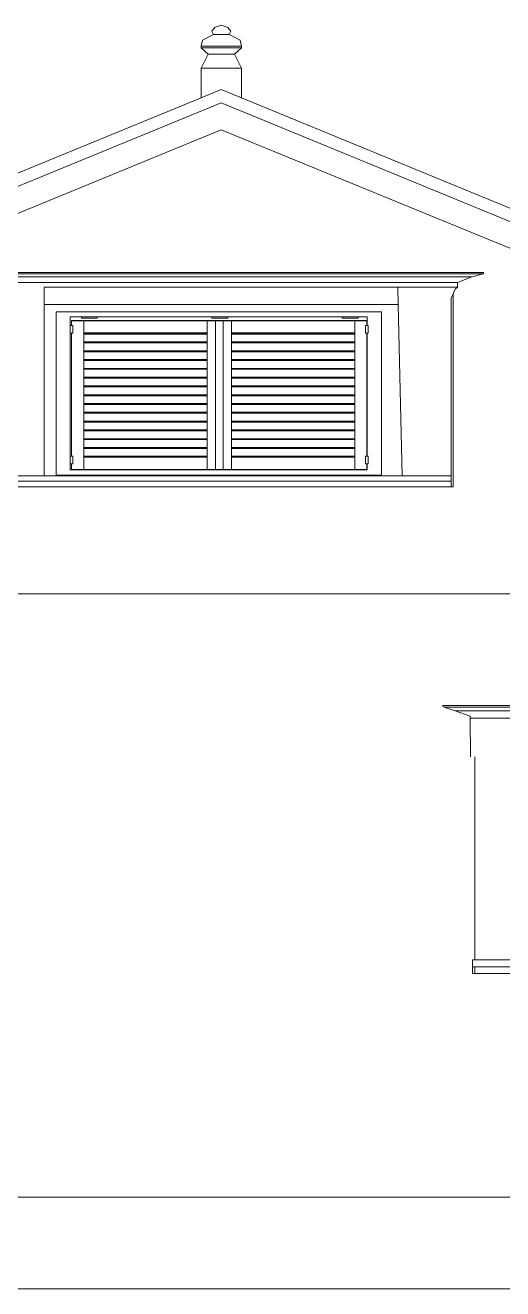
# Model space of a CAD drawing. Header units: inches. Extents: x 16.2 to 49.2, y 7.1 to 20.7.
# Drawn here: x 30.29 to 32.43, y 7.57 to 13.23 of the extents above; entities that cross this region are included whole.
import ezdxf

# ---------------------------------------------------------------- set-up
doc = ezdxf.new("R2010")
doc.units = ezdxf.units.IN
doc.header["$MEASUREMENT"] = 0
doc.layers.add('0inne_gulv', color=252, linetype='Continuous', lineweight=13)

# ---------------------------------------------------------------- blocks, each defined once
blk = doc.blocks.new('DEREK SMALL HOUSE bk')
for p, q in [((-2.2287, 2.7254), (-2.2769, 2.7004)), ((-2.2224, 2.7571), (-2.2355, 2.7416)), ((-2.2355, 2.7416), (-2.2287, 2.7254)), ((-2.2287, 2.7254), (-2.1576, 2.7254)), ((-2.1931, 2.7674), (-2.2224, 2.7571)), ((-2.1931, 2.7674), (-2.1639, 2.7571)), ((-2.1639, 2.7571), (-2.1508, 2.7416)), ((-2.1508, 2.7416), (-2.1576, 2.7254)), ((-2.1576, 2.7254), (-2.1094, 2.7004)), ((-2.2769, 2.7004), (-2.2839, 2.6746)), ((-2.2839, 2.6746), (-2.2839, 2.6662)), ((-2.2839, 2.6746), (-2.1024, 2.6746)), ((-2.2839, 2.6662), (-2.2522, 2.6386)), ((-2.1024, 2.6662), (-2.2839, 2.6662)), ((-2.1024, 2.6662), (-2.1341, 2.6386)), ((-2.1094, 2.7004), (-2.1024, 2.6746)), ((-2.1024, 2.6746), (-2.1024, 2.6662)), ((-2.2522, 2.6386), (-2.2839, 2.5757)), ((-2.1341, 2.6386), (-2.2522, 2.6386)), ((-2.1341, 2.6386), (-2.1024, 2.5757)), ((-2.2839, 2.4426), (-2.2839, 2.5757)), ((-2.1024, 2.5757), (-2.2839, 2.5757)), ((-2.1024, 2.5757), (-2.1024, 2.4426)), ((-2.2839, 2.4426), (-7.1697, 0.4352)), ((-2.1931, 2.4799), (-2.2839, 2.4426)), ((-2.1931, 2.4799), (-2.1024, 2.4426)), ((-2.1024, 2.4426), (2.7834, 0.4352)), ((-6.9365, 0.4711), (-2.1931, 2.42)), ((-2.1931, 2.42), (2.5502, 0.4711)), ((-5.8219, 0.8092), (-2.1931, 2.3002)), ((-2.1931, 2.3002), (1.4356, 0.8092)), ((-3.3316, 1.6612), (-1.0194, 1.6612)), ((-1.0194, 1.6555), (-3.3253, 1.6555)), ((-1.0723, 1.6419), (-3.2743, 1.6419)), ((-1.1361, 1.6157), (-1.0723, 1.6419)), ((-1.0194, 1.6555), (-1.0723, 1.6419)), ((-1.0194, 1.6612), (-1.0194, 1.6555)), ((-1.1361, 1.6157), (-3.2021, 1.6157)), ((-2.986, 1.5951), (-2.986, 1.518)), ((-1.4027, 1.5951), (-2.986, 1.5951)), ((-1.4027, 1.5951), (-1.4011, 1.518)), ((-1.1361, 1.5951), (-1.4027, 1.5951)), ((-1.1468, 1.5863), (-1.1564, 1.566)), ((-1.1361, 1.5951), (-1.1468, 1.5863)), ((-1.1361, 1.6157), (-1.1361, 1.5951)), ((-1.1564, 1.566), (-1.1654, 1.5466)), ((-1.1654, 1.5466), (-1.1654, 0.7516)), ((-1.1564, 0.7027), (-1.1564, 1.566)), ((-1.4011, 1.518), (-2.986, 1.518)), ((-2.986, 0.7516), (-2.986, 1.518)), ((-2.9318, 0.7549), (-2.9318, 1.4853)), ((-2.9318, 1.4853), (-1.4761, 1.4853)), ((-1.4761, 1.4853), (-1.4761, 0.7549)), ((-1.4011, 1.518), (-1.3844, 0.7516)), ((-2.8695, 1.4626), (-2.8185, 1.4626)), ((-2.8695, 1.4238), (-2.8695, 1.4626)), ((-2.8695, 1.4238), (-2.8695, 1.3892)), ((-2.8627, 1.4238), (-2.8695, 1.4238)), ((-2.8627, 1.4464), (-2.8084, 1.4464)), ((-2.8627, 1.4464), (-2.8627, 1.4453)), ((-2.8627, 1.4238), (-2.8627, 1.4453)), ((-2.8627, 1.4453), (-2.8084, 1.4453)), ((-2.857, 1.4238), (-2.8627, 1.4238)), ((-2.857, 1.4238), (-2.857, 1.3892)), ((-2.8185, 1.4626), (-2.7478, 1.4626)), ((-2.8185, 1.4565), (-2.8185, 1.4626)), ((-2.8185, 1.4565), (-2.7478, 1.4565)), ((-2.8084, 1.4464), (-2.8084, 1.4453)), ((-2.2564, 1.4464), (-2.8084, 1.4464)), ((-2.8084, 1.4453), (-2.2564, 1.4453)), ((-2.8084, 1.4453), (-2.8084, 1.3907)), ((-2.7478, 1.4626), (-2.2351, 1.4626)), ((-2.7478, 1.4626), (-2.7478, 1.4565)), ((-2.2564, 1.4464), (-2.202, 1.4464)), ((-2.2564, 1.4464), (-2.2564, 1.4453)), ((-2.2564, 1.4453), (-2.2187, 1.4453)), ((-2.2564, 1.4453), (-2.2564, 1.3907)), ((-2.2351, 1.4626), (-2.1644, 1.4626)), ((-2.2351, 1.4565), (-2.2351, 1.4626)), ((-2.2351, 1.4565), (-2.1644, 1.4565)), ((-2.2187, 0.7794), (-2.2187, 1.4453)), ((-2.202, 1.4453), (-2.2187, 1.4453)), ((-2.202, 1.4464), (-2.1477, 1.4464)), ((-2.202, 1.4464), (-2.202, 1.4453)), ((-2.202, 1.4453), (-2.1853, 1.4453)), ((-2.1853, 1.4453), (-2.1477, 1.4453)), ((-2.1853, 0.7794), (-2.1853, 1.4453)), ((-2.1644, 1.4626), (-1.6517, 1.4626)), ((-2.1644, 1.4626), (-2.1644, 1.4565)), ((-2.1477, 1.4464), (-2.1477, 1.4453)), ((-1.5957, 1.4464), (-2.1477, 1.4464)), ((-2.1477, 1.4453), (-1.5957, 1.4453)), ((-2.1477, 1.4453), (-2.1477, 1.3907)), ((-1.6517, 1.4626), (-1.581, 1.4626)), ((-1.6517, 1.4565), (-1.6517, 1.4626)), ((-1.6517, 1.4565), (-1.581, 1.4565)), ((-1.5957, 1.4453), (-1.5957, 1.4464)), ((-1.5957, 1.4464), (-1.5413, 1.4464)), ((-1.5957, 1.4453), (-1.5957, 1.3907)), ((-1.5957, 1.4453), (-1.5413, 1.4453)), ((-1.581, 1.4626), (-1.5412, 1.4626)), ((-1.581, 1.4626), (-1.581, 1.4565)), ((-1.5481, 1.4238), (-1.5481, 1.3892)), ((-1.5413, 1.4238), (-1.5481, 1.4238)), ((-1.5413, 1.4464), (-1.5413, 1.4453)), ((-1.5413, 1.4453), (-1.5413, 1.4238)), ((-1.5412, 1.4238), (-1.5413, 1.4238)), ((-1.5412, 1.4626), (-1.5412, 1.4238)), ((-1.5356, 1.4238), (-1.5412, 1.4238)), ((-1.5356, 1.4238), (-1.5356, 1.3892)), ((-2.8695, 0.8392), (-2.8695, 1.3892)), ((-2.8695, 1.3892), (-2.8627, 1.3892)), ((-2.8627, 1.3892), (-2.8627, 0.8392)), ((-2.8627, 1.3892), (-2.857, 1.3892)), ((-2.2564, 1.3907), (-2.8084, 1.3907)), ((-2.8084, 1.3907), (-2.8084, 1.3896)), ((-2.2564, 1.3896), (-2.8084, 1.3896)), ((-2.8084, 1.3896), (-2.8084, 1.3886)), ((-2.8084, 1.3886), (-2.2564, 1.3886)), ((-2.8084, 1.3854), (-2.8084, 1.3886)), ((-2.8084, 1.3854), (-2.2564, 1.3854)), ((-2.8084, 1.3502), (-2.8084, 1.3854)), ((-2.2564, 1.3907), (-2.2564, 1.3896)), ((-2.2564, 1.3896), (-2.2564, 1.3886)), ((-2.2564, 1.3854), (-2.2564, 1.3886)), ((-2.2564, 1.3854), (-2.2564, 1.3502)), ((-1.5957, 1.3907), (-2.1477, 1.3907)), ((-2.1477, 1.3907), (-2.1477, 1.3896)), ((-1.5957, 1.3896), (-2.1477, 1.3896)), ((-2.1477, 1.3896), (-2.1477, 1.3886)), ((-2.1477, 1.3886), (-1.5957, 1.3886)), ((-2.1477, 1.3854), (-2.1477, 1.3886)), ((-2.1477, 1.3854), (-1.5957, 1.3854)), ((-2.1477, 1.3502), (-2.1477, 1.3854)), ((-1.5957, 1.3907), (-1.5957, 1.3896)), ((-1.5957, 1.3896), (-1.5957, 1.3886)), ((-1.5957, 1.3854), (-1.5957, 1.3886)), ((-1.5957, 1.3502), (-1.5957, 1.3854)), ((-1.5481, 1.3892), (-1.5413, 1.3892)), ((-1.5413, 1.3892), (-1.5413, 0.8392)), ((-1.5413, 1.3892), (-1.5412, 1.3892)), ((-1.5412, 1.3892), (-1.5412, 0.8392)), ((-1.5412, 1.3892), (-1.5356, 1.3892)), ((-2.8084, 1.3502), (-2.2564, 1.3502)), ((-2.8084, 1.3502), (-2.8084, 1.3493)), ((-2.8084, 1.3493), (-2.2564, 1.3493)), ((-2.8084, 1.3493), (-2.8084, 1.346)), ((-2.8084, 1.346), (-2.2564, 1.346)), ((-2.8084, 1.3108), (-2.8084, 1.346)), ((-2.8084, 1.3108), (-2.2564, 1.3108)), ((-2.8084, 1.3108), (-2.8084, 1.3099)), ((-2.8084, 1.3099), (-2.2564, 1.3099)), ((-2.8084, 1.3099), (-2.8084, 1.3067)), ((-2.8084, 1.3067), (-2.2564, 1.3067)), ((-2.8084, 1.2715), (-2.8084, 1.3067)), ((-2.2564, 1.3493), (-2.2564, 1.3502)), ((-2.2564, 1.346), (-2.2564, 1.3493)), ((-2.2564, 1.346), (-2.2564, 1.3108)), ((-2.2564, 1.3099), (-2.2564, 1.3108)), ((-2.2564, 1.3067), (-2.2564, 1.3099)), ((-2.2564, 1.3067), (-2.2564, 1.2715)), ((-2.1477, 1.3502), (-1.5957, 1.3502)), ((-2.1477, 1.3502), (-2.1477, 1.3493)), ((-2.1477, 1.3493), (-1.5957, 1.3493)), ((-2.1477, 1.3493), (-2.1477, 1.346)), ((-2.1477, 1.346), (-1.5957, 1.346)), ((-2.1477, 1.3108), (-2.1477, 1.346)), ((-2.1477, 1.3108), (-1.5957, 1.3108)), ((-2.1477, 1.3108), (-2.1477, 1.3099)), ((-2.1477, 1.3099), (-1.5957, 1.3099)), ((-2.1477, 1.3099), (-2.1477, 1.3067)), ((-2.1477, 1.3067), (-1.5957, 1.3067)), ((-2.1477, 1.2715), (-2.1477, 1.3067)), ((-1.5957, 1.3493), (-1.5957, 1.3502)), ((-1.5957, 1.3493), (-1.5957, 1.346)), ((-1.5957, 1.3108), (-1.5957, 1.346)), ((-1.5957, 1.3099), (-1.5957, 1.3108)), ((-1.5957, 1.3099), (-1.5957, 1.3067)), ((-1.5957, 1.2715), (-1.5957, 1.3067)), ((-2.8084, 1.2715), (-2.2564, 1.2715)), ((-2.8084, 1.2715), (-2.8084, 1.2706)), ((-2.8084, 1.2706), (-2.2564, 1.2706)), ((-2.8084, 1.2706), (-2.8084, 1.2673)), ((-2.8084, 1.2673), (-2.2564, 1.2673)), ((-2.8084, 1.2321), (-2.8084, 1.2673)), ((-2.2564, 1.2706), (-2.2564, 1.2715)), ((-2.2564, 1.2673), (-2.2564, 1.2706)), ((-2.2564, 1.2673), (-2.2564, 1.2321)), ((-2.1477, 1.2715), (-1.5957, 1.2715)), ((-2.1477, 1.2715), (-2.1477, 1.2706)), ((-2.1477, 1.2706), (-1.5957, 1.2706)), ((-2.1477, 1.2706), (-2.1477, 1.2673)), ((-2.1477, 1.2673), (-1.5957, 1.2673)), ((-2.1477, 1.2321), (-2.1477, 1.2673)), ((-1.5957, 1.2706), (-1.5957, 1.2715)), ((-1.5957, 1.2706), (-1.5957, 1.2673)), ((-1.5957, 1.2321), (-1.5957, 1.2673)), ((-2.8084, 1.2321), (-2.2564, 1.2321)), ((-2.8084, 1.2321), (-2.8084, 1.2312)), ((-2.8084, 1.2312), (-2.2564, 1.2312)), ((-2.8084, 1.2312), (-2.8084, 1.228)), ((-2.8084, 1.228), (-2.2564, 1.228)), ((-2.8084, 1.1928), (-2.8084, 1.228)), ((-2.8084, 1.1928), (-2.2564, 1.1928)), ((-2.8084, 1.1928), (-2.8084, 1.1919)), ((-2.8084, 1.1919), (-2.2564, 1.1919)), ((-2.8084, 1.1886), (-2.8084, 1.1919)), ((-2.8084, 1.1886), (-2.2564, 1.1886)), ((-2.8084, 1.1886), (-2.8084, 1.1534)), ((-2.2564, 1.2312), (-2.2564, 1.2321)), ((-2.2564, 1.228), (-2.2564, 1.2312)), ((-2.2564, 1.228), (-2.2564, 1.1928)), ((-2.2564, 1.1919), (-2.2564, 1.1928)), ((-2.2564, 1.1886), (-2.2564, 1.1919)), ((-2.2564, 1.1886), (-2.2564, 1.1534)), ((-2.1477, 1.2321), (-1.5957, 1.2321)), ((-2.1477, 1.2321), (-2.1477, 1.2312)), ((-2.1477, 1.2312), (-1.5957, 1.2312)), ((-2.1477, 1.2312), (-2.1477, 1.228)), ((-2.1477, 1.228), (-1.5957, 1.228)), ((-2.1477, 1.1928), (-2.1477, 1.228)), ((-2.1477, 1.1928), (-1.5957, 1.1928)), ((-2.1477, 1.1928), (-2.1477, 1.1919)), ((-2.1477, 1.1919), (-1.5957, 1.1919)), ((-2.1477, 1.1886), (-2.1477, 1.1919)), ((-2.1477, 1.1886), (-1.5957, 1.1886)), ((-2.1477, 1.1886), (-2.1477, 1.1534)), ((-1.5957, 1.2312), (-1.5957, 1.2321)), ((-1.5957, 1.2312), (-1.5957, 1.228)), ((-1.5957, 1.1928), (-1.5957, 1.228)), ((-1.5957, 1.1919), (-1.5957, 1.1928)), ((-1.5957, 1.1886), (-1.5957, 1.1919)), ((-1.5957, 1.1534), (-1.5957, 1.1886)), ((-2.8084, 1.1534), (-2.2564, 1.1534)), ((-2.8084, 1.1534), (-2.8084, 1.1525)), ((-2.8084, 1.1525), (-2.2564, 1.1525)), ((-2.8084, 1.1493), (-2.8084, 1.1525)), ((-2.8084, 1.1493), (-2.2564, 1.1493)), ((-2.8084, 1.1493), (-2.8084, 1.1141)), ((-2.2564, 1.1525), (-2.2564, 1.1534)), ((-2.2564, 1.1493), (-2.2564, 1.1525)), ((-2.2564, 1.1493), (-2.2564, 1.1141)), ((-2.1477, 1.1534), (-1.5957, 1.1534)), ((-2.1477, 1.1534), (-2.1477, 1.1525)), ((-2.1477, 1.1525), (-1.5957, 1.1525)), ((-2.1477, 1.1493), (-2.1477, 1.1525)), ((-2.1477, 1.1493), (-1.5957, 1.1493)), ((-2.1477, 1.1493), (-2.1477, 1.1141)), ((-1.5957, 1.1525), (-1.5957, 1.1534)), ((-1.5957, 1.1493), (-1.5957, 1.1525)), ((-1.5957, 1.1141), (-1.5957, 1.1493)), ((-2.8084, 1.1141), (-2.2564, 1.1141)), ((-2.8084, 1.1141), (-2.8084, 1.1132)), ((-2.8084, 1.1132), (-2.2564, 1.1132)), ((-2.8084, 1.1099), (-2.8084, 1.1132)), ((-2.8084, 1.1099), (-2.2564, 1.1099)), ((-2.8084, 1.1099), (-2.8084, 1.0747)), ((-2.8084, 1.0747), (-2.2564, 1.0747)), ((-2.8084, 1.0747), (-2.8084, 1.0738)), ((-2.2564, 1.1132), (-2.2564, 1.1141)), ((-2.2564, 1.1099), (-2.2564, 1.1132)), ((-2.2564, 1.1099), (-2.2564, 1.0747)), ((-2.2564, 1.0738), (-2.2564, 1.0747)), ((-2.1477, 1.1141), (-1.5957, 1.1141)), ((-2.1477, 1.1141), (-2.1477, 1.1132)), ((-2.1477, 1.1132), (-1.5957, 1.1132)), ((-2.1477, 1.1099), (-2.1477, 1.1132)), ((-2.1477, 1.1099), (-1.5957, 1.1099)), ((-2.1477, 1.1099), (-2.1477, 1.0747)), ((-2.1477, 1.0747), (-1.5957, 1.0747)), ((-2.1477, 1.0747), (-2.1477, 1.0738)), ((-1.5957, 1.1132), (-1.5957, 1.1141)), ((-1.5957, 1.1099), (-1.5957, 1.1132)), ((-1.5957, 1.0747), (-1.5957, 1.1099)), ((-1.5957, 1.0738), (-1.5957, 1.0747)), ((-2.8084, 1.0738), (-2.2564, 1.0738)), ((-2.8084, 1.0706), (-2.8084, 1.0738)), ((-2.8084, 1.0706), (-2.2564, 1.0706)), ((-2.8084, 1.0706), (-2.8084, 1.0354)), ((-2.8084, 1.0354), (-2.2564, 1.0354)), ((-2.8084, 1.0354), (-2.8084, 1.0345)), ((-2.8084, 1.0345), (-2.2564, 1.0345)), ((-2.8084, 1.0312), (-2.8084, 1.0345)), ((-2.8084, 1.0312), (-2.2564, 1.0312)), ((-2.8084, 1.0312), (-2.8084, 0.996)), ((-2.2564, 1.0706), (-2.2564, 1.0738)), ((-2.2564, 1.0706), (-2.2564, 1.0354)), ((-2.2564, 1.0345), (-2.2564, 1.0354)), ((-2.2564, 1.0312), (-2.2564, 1.0345)), ((-2.2564, 1.0312), (-2.2564, 0.996)), ((-2.1477, 1.0738), (-1.5957, 1.0738)), ((-2.1477, 1.0706), (-2.1477, 1.0738)), ((-2.1477, 1.0706), (-1.5957, 1.0706)), ((-2.1477, 1.0706), (-2.1477, 1.0354)), ((-2.1477, 1.0354), (-1.5957, 1.0354)), ((-2.1477, 1.0354), (-2.1477, 1.0345)), ((-2.1477, 1.0345), (-1.5957, 1.0345)), ((-2.1477, 1.0312), (-2.1477, 1.0345)), ((-2.1477, 1.0312), (-1.5957, 1.0312)), ((-2.1477, 1.0312), (-2.1477, 0.996)), ((-1.5957, 1.0706), (-1.5957, 1.0738)), ((-1.5957, 1.0354), (-1.5957, 1.0706)), ((-1.5957, 1.0345), (-1.5957, 1.0354)), ((-1.5957, 1.0312), (-1.5957, 1.0345)), ((-1.5957, 0.996), (-1.5957, 1.0312)), ((-2.8084, 0.996), (-2.2564, 0.996)), ((-2.8084, 0.996), (-2.8084, 0.9952)), ((-2.8084, 0.9952), (-2.2564, 0.9952)), ((-2.8084, 0.9919), (-2.8084, 0.9952)), ((-2.8084, 0.9919), (-2.2564, 0.9919)), ((-2.8084, 0.9919), (-2.8084, 0.9567)), ((-2.2564, 0.9952), (-2.2564, 0.996)), ((-2.2564, 0.9919), (-2.2564, 0.9952)), ((-2.2564, 0.9919), (-2.2564, 0.9567)), ((-2.1477, 0.996), (-1.5957, 0.996)), ((-2.1477, 0.996), (-2.1477, 0.9952)), ((-2.1477, 0.9952), (-1.5957, 0.9952)), ((-2.1477, 0.9919), (-2.1477, 0.9952)), ((-2.1477, 0.9919), (-1.5957, 0.9919)), ((-2.1477, 0.9919), (-2.1477, 0.9567)), ((-1.5957, 0.9952), (-1.5957, 0.996)), ((-1.5957, 0.9919), (-1.5957, 0.9952)), ((-1.5957, 0.9567), (-1.5957, 0.9919)), ((-2.8084, 0.9567), (-2.2564, 0.9567)), ((-2.8084, 0.9567), (-2.8084, 0.9558)), ((-2.8084, 0.9558), (-2.2564, 0.9558)), ((-2.8084, 0.9525), (-2.8084, 0.9558)), ((-2.8084, 0.9525), (-2.2564, 0.9525)), ((-2.8084, 0.9525), (-2.8084, 0.9173)), ((-2.8084, 0.9173), (-2.2564, 0.9173)), ((-2.8084, 0.9173), (-2.8084, 0.9165)), ((-2.8084, 0.9165), (-2.2564, 0.9165)), ((-2.8084, 0.9165), (-2.8084, 0.9132)), ((-2.8084, 0.9132), (-2.2564, 0.9132)), ((-2.8084, 0.9132), (-2.8084, 0.878)), ((-2.2564, 0.9558), (-2.2564, 0.9567)), ((-2.2564, 0.9525), (-2.2564, 0.9558)), ((-2.2564, 0.9525), (-2.2564, 0.9173)), ((-2.2564, 0.9165), (-2.2564, 0.9173)), ((-2.2564, 0.9132), (-2.2564, 0.9165)), ((-2.2564, 0.9132), (-2.2564, 0.878)), ((-2.1477, 0.9567), (-1.5957, 0.9567)), ((-2.1477, 0.9567), (-2.1477, 0.9558)), ((-2.1477, 0.9558), (-1.5957, 0.9558)), ((-2.1477, 0.9525), (-2.1477, 0.9558)), ((-2.1477, 0.9525), (-1.5957, 0.9525)), ((-2.1477, 0.9525), (-2.1477, 0.9173)), ((-2.1477, 0.9173), (-1.5957, 0.9173)), ((-2.1477, 0.9173), (-2.1477, 0.9165)), ((-2.1477, 0.9165), (-1.5957, 0.9165)), ((-2.1477, 0.9132), (-2.1477, 0.9165)), ((-2.1477, 0.9132), (-1.5957, 0.9132)), ((-2.1477, 0.9132), (-2.1477, 0.878)), ((-1.5957, 0.9558), (-1.5957, 0.9567)), ((-1.5957, 0.9525), (-1.5957, 0.9558)), ((-1.5957, 0.9173), (-1.5957, 0.9525)), ((-1.5957, 0.9165), (-1.5957, 0.9173)), ((-1.5957, 0.9132), (-1.5957, 0.9165)), ((-1.5957, 0.878), (-1.5957, 0.9132)), ((-2.8084, 0.878), (-2.2564, 0.878)), ((-2.8084, 0.878), (-2.8084, 0.8771)), ((-2.8084, 0.8771), (-2.2564, 0.8771)), ((-2.8084, 0.8738), (-2.8084, 0.8771)), ((-2.8084, 0.8738), (-2.2564, 0.8738)), ((-2.8084, 0.8738), (-2.8084, 0.8386)), ((-2.2564, 0.8771), (-2.2564, 0.878)), ((-2.2564, 0.8738), (-2.2564, 0.8771)), ((-2.2564, 0.8738), (-2.2564, 0.8386)), ((-2.1477, 0.878), (-1.5957, 0.878)), ((-2.1477, 0.878), (-2.1477, 0.8771)), ((-2.1477, 0.8771), (-1.5957, 0.8771)), ((-2.1477, 0.8738), (-2.1477, 0.8771)), ((-2.1477, 0.8738), (-1.5957, 0.8738)), ((-2.1477, 0.8738), (-2.1477, 0.8386)), ((-1.5957, 0.8771), (-1.5957, 0.878)), ((-1.5957, 0.8738), (-1.5957, 0.8771)), ((-1.5957, 0.8386), (-1.5957, 0.8738)), ((-2.8695, 0.8392), (-2.8695, 0.8045)), ((-2.8627, 0.8392), (-2.8695, 0.8392)), ((-2.8695, 0.7783), (-2.8695, 0.8045)), ((-2.8695, 0.8045), (-2.8627, 0.8045)), ((-2.857, 0.8392), (-2.8627, 0.8392)), ((-2.8627, 0.7794), (-2.8627, 0.8045)), ((-2.8627, 0.8045), (-2.857, 0.8045)), ((-2.857, 0.8392), (-2.857, 0.8045)), ((-2.8084, 0.8386), (-2.2564, 0.8386)), ((-2.8084, 0.8386), (-2.8084, 0.8359)), ((-2.8084, 0.8359), (-2.2564, 0.8359)), ((-2.8084, 0.8359), (-2.8084, 0.8351)), ((-2.2564, 0.8351), (-2.8084, 0.8351)), ((-2.8084, 0.8351), (-2.8084, 0.834)), ((-2.8084, 0.834), (-2.2564, 0.834)), ((-2.8084, 0.834), (-2.8084, 0.7794)), ((-2.2564, 0.8359), (-2.2564, 0.8386)), ((-2.2564, 0.8359), (-2.2564, 0.8351)), ((-2.2564, 0.8351), (-2.2564, 0.834)), ((-2.2564, 0.834), (-2.2564, 0.7794)), ((-2.1477, 0.8386), (-1.5957, 0.8386)), ((-2.1477, 0.8386), (-2.1477, 0.8359)), ((-2.1477, 0.8359), (-1.5957, 0.8359)), ((-2.1477, 0.8359), (-2.1477, 0.8351)), ((-1.5957, 0.8351), (-2.1477, 0.8351)), ((-2.1477, 0.8351), (-2.1477, 0.834)), ((-2.1477, 0.834), (-1.5957, 0.834)), ((-2.1477, 0.834), (-2.1477, 0.7794)), ((-1.5957, 0.8386), (-1.5957, 0.8359)), ((-1.5957, 0.8359), (-1.5957, 0.8351)), ((-1.5957, 0.8351), (-1.5957, 0.834)), ((-1.5957, 0.834), (-1.5957, 0.7794)), ((-1.5481, 0.8392), (-1.5481, 0.8045)), ((-1.5413, 0.8392), (-1.5481, 0.8392)), ((-1.5481, 0.8045), (-1.5413, 0.8045)), ((-1.5412, 0.8392), (-1.5413, 0.8392)), ((-1.5413, 0.8045), (-1.5413, 0.7794)), ((-1.5413, 0.8045), (-1.5412, 0.8045)), ((-1.5356, 0.8392), (-1.5412, 0.8392)), ((-1.5412, 0.8045), (-1.5412, 0.7783)), ((-1.5412, 0.8045), (-1.5356, 0.8045)), ((-1.5356, 0.8392), (-1.5356, 0.8045)), ((-2.986, 0.7516), (-3.192, 0.7516)), ((-1.3844, 0.7516), (-2.986, 0.7516)), ((-1.4761, 0.7549), (-2.9318, 0.7549)), ((-2.8627, 0.7783), (-2.8695, 0.7783)), ((-2.8084, 0.7794), (-2.8627, 0.7794)), ((-2.8627, 0.7794), (-2.8627, 0.7783)), ((-2.8627, 0.7783), (-2.8084, 0.7783)), ((-2.8084, 0.7794), (-2.8084, 0.7783)), ((-2.2564, 0.7794), (-2.8084, 0.7794)), ((-2.2564, 0.7783), (-2.8084, 0.7783)), ((-2.2187, 0.7794), (-2.2564, 0.7794)), ((-2.2564, 0.7794), (-2.2564, 0.7783)), ((-2.2564, 0.7783), (-2.202, 0.7783)), ((-2.2187, 0.7794), (-2.202, 0.7794)), ((-2.202, 0.7794), (-2.202, 0.7783)), ((-2.1853, 0.7794), (-2.202, 0.7794)), ((-2.202, 0.7783), (-2.1477, 0.7783)), ((-2.1477, 0.7794), (-2.1853, 0.7794)), ((-2.1477, 0.7794), (-2.1477, 0.7783)), ((-1.5957, 0.7794), (-2.1477, 0.7794)), ((-1.5957, 0.7783), (-2.1477, 0.7783)), ((-1.5957, 0.7783), (-1.5957, 0.7794)), ((-1.5413, 0.7794), (-1.5957, 0.7794)), ((-1.5957, 0.7783), (-1.5413, 0.7783)), ((-1.5413, 0.7794), (-1.5413, 0.7783)), ((-1.5412, 0.7783), (-1.5413, 0.7783)), ((-1.1654, 0.7516), (-1.3844, 0.7516)), ((-1.1654, 0.7516), (-1.1654, 0.7272)), ((-1.1654, 0.7272), (-3.1917, 0.7272)), ((-1.1654, 0.7027), (-3.1914, 0.7027)), ((-1.1654, 0.7272), (-1.1654, 0.7027)), ((-1.1654, 0.7027), (-1.1564, 0.7027)), ((1.4356, 0.2235), (-5.8219, 0.2235)), ((-1.2015, -0.2765), (0.9798, -0.2765)), ((-1.2015, -0.2816), (-1.2015, -0.2765)), ((-1.1956, -0.2837), (-1.2015, -0.2816)), ((-1.1475, -0.3006), (-1.1956, -0.2837)), ((0.9798, -0.2837), (-1.1956, -0.2837)), ((-1.0794, -0.3246), (-1.1475, -0.3006)), ((0.9299, -0.3006), (-1.1475, -0.3006)), ((-1.0793, -0.3335), (-1.0794, -0.3246)), ((0.8697, -0.3335), (-1.0793, -0.3335)), ((-1.0778, -0.5057), (-1.0793, -0.3335)), ((-1.0595, -1.4153), (-1.0595, -0.5057)), ((-1.0695, -1.4459), (-1.0698, -1.4153)), ((-1.0595, -1.4153), (-1.0698, -1.4153)), ((-1.0692, -1.4765), (-1.0695, -1.4459)), ((-1.0595, -1.4459), (-1.0695, -1.4459)), ((-0.8755, -1.4153), (-1.0595, -1.4153)), ((-1.0595, -1.4765), (-1.0595, -1.4459)), ((0.842, -1.4459), (-1.0595, -1.4459)), ((-1.0595, -1.4765), (-1.0692, -1.4765)), ((0.842, -1.4765), (-1.0595, -1.4765)), ((-5.8289, -2.4765), (1.4749, -2.4765)), ((-5.8289, -2.8865), (1.4749, -2.8865))]:
    blk.add_line(p, q)

msp = doc.modelspace()

# ---------------------------------------------------------------- block references
at = {"layer": '0inne_gulv'}
msp.add_blockref('DEREK SMALL HOUSE bk', (33.3612, 10.4577), dxfattribs=at)

doc.saveas('drawing.dxf')
